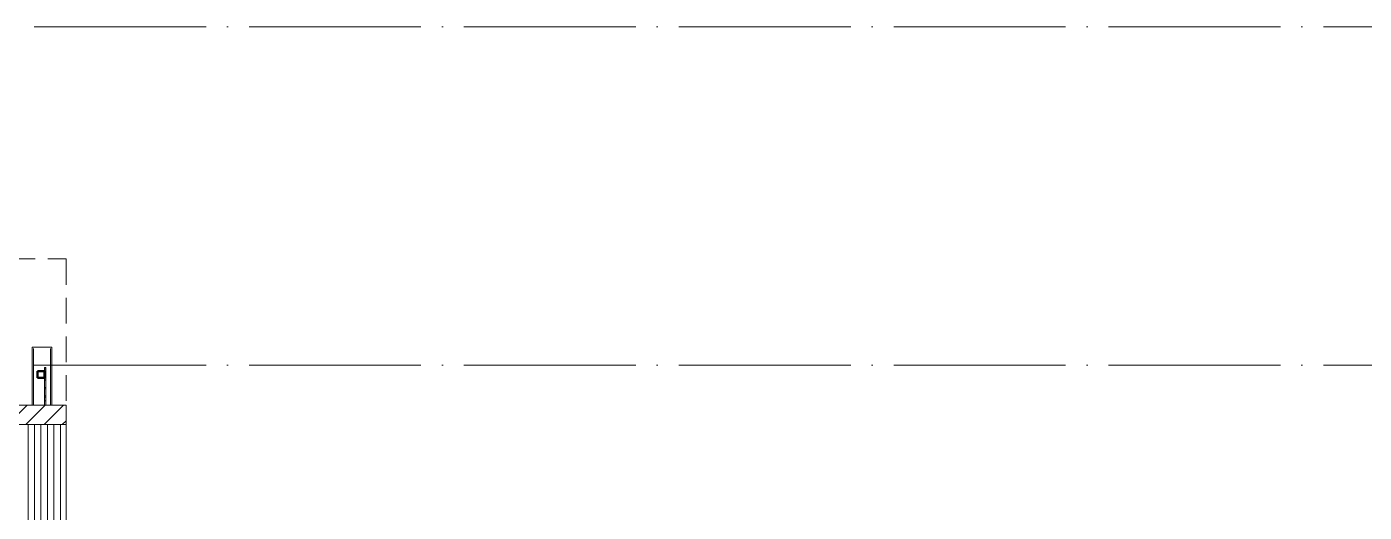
# Model space of a CAD drawing. Header units: millimetres. Extents: x -325553 to 627452, y -28539 to 738858.
# Drawn here: x -60295 to -44733, y 435434 to 441075 of the extents above; entities that cross this region are included whole.
import ezdxf

# ---------------------------------------------------------------- set-up
doc = ezdxf.new("R2010")
doc.units = ezdxf.units.MM
doc.linetypes.add('ADSK_Линия сетки', pattern=[25, 20, -2.5, 0, -2.5])
doc.linetypes.add('ADSK_Штриховая_ш3 п1_5', pattern=[4.5, 3, -1.5])
for name, color, linetype, lineweight in [('Витраж', 7, 'Continuous', 9), ('Крыша', 7, 'Continuous', 9), ('Крыша штриховка', 7, 'Continuous', 9), ('Линии', 7, 'Continuous', 9), ('Несущие колонны', 252, 'Continuous', 18), ('Оси', 252, 'Continuous', 9), ('Стены наружные', 7, 'Continuous', 18)]:
    doc.layers.add(name, color=color, linetype=linetype, lineweight=lineweight)

# ---------------------------------------------------------------- blocks, each defined once
blk = doc.blocks.new('1 этаж')
at = {"layer": 'Витраж', "color": 251, "lineweight": 18, "true_color": 0x636466, "extrusion": (0, 0, -1)}
for p, q in [((-60814, -803), (-60829, -803)), ((-60829, -803), (-60829, -818)), ((-60829, -818), (-60814, -818)), ((-60814, -834), (-60829, -834)), ((-60829, -834), (-60829, -844)), ((-60829, -849), (-60814, -849)), ((-60814, -818), (-60814, -803)), ((-60814, -849), (-60814, -834)), ((-60814, -934), (-60829, -934)), ((-60829, -934), (-60829, -949)), ((-60829, -949), (-60814, -949)), ((-60814, -1034), (-60829, -1034)), ((-60829, -1034), (-60829, -1049)), ((-60829, -1049), (-60814, -1049)), ((-60814, -949), (-60814, -934)), ((-60814, -1049), (-60814, -1034)), ((-60814, -1134), (-60829, -1134)), ((-60829, -1134), (-60829, -1149)), ((-60829, -1149), (-60814, -1149)), ((-60814, -1149), (-60814, -1134))]:
    blk.add_line(p, q, dxfattribs=at)
at = {"layer": 'Витраж', "color": 251, "true_color": 0x636466}
for p, q in [((-60829, -818), (-60829, -834)), ((-60829, -924), (-60829, -934)), ((-60814, -818), (-60814, -834)), ((-60814, -849), (-60814, -934)), ((-60829, -949), (-60829, -1034)), ((-60829, -1049), (-60829, -1134)), ((-60814, -949), (-60814, -1034)), ((-60814, -1049), (-60814, -1134)), ((-60829, -1149), (-60829, -1191)), ((-60814, -1149), (-60814, -1191))]:
    blk.add_line(p, q, dxfattribs=at)
at = {"layer": 'Витраж', "color": 251, "lineweight": 18, "true_color": 0x636466}
for p, q in [((-60814, -1191), (-60829, -1191)), ((-60829, -1191), (-60829, -1239)), ((-60829, -1239), (-60814, -1239)), ((-60814, -1239), (-60814, -1191))]:
    blk.add_line(p, q, dxfattribs=at)
at = {"layer": 'Крыша', "color": 251, "lineweight": 18, "true_color": 0x636466}
for p, q in [((-60579, -1239), (-63039, -1239)), ((-60579, -1466), (-60579, -1239)), ((-63039, -1466), (-60579, -1466))]:
    blk.add_line(p, q, dxfattribs=at)
at = {"layer": 'Крыша', "color": 251, "linetype": 'Continuous', "true_color": 0x636466}
for p, q in [((-61259, -1466), (-61032, -1239)), ((-61047, -1466), (-60820, -1239)), ((-60835, -1466), (-60608, -1239)), ((-60623, -1466), (-60579, -1423))]:
    blk.add_line(p, q, dxfattribs=at)
at = {"layer": 'Крыша', "color": 251, "true_color": 0x636466}
blk.add_line((-60579, -4642), (-60579, -1466), dxfattribs=at)
at = {"layer": 'Крыша штриховка', "color": 251, "linetype": 'Continuous', "true_color": 0x636466}
for p, q in [((-61020, -3572), (-61020, -1466)), ((-60945, -3572), (-60945, -1466)), ((-60870, -3572), (-60870, -1466)), ((-60795, -3572), (-60795, -1466)), ((-60720, -3572), (-60720, -1466)), ((-60645, -3572), (-60645, -1466))]:
    blk.add_line(p, q, dxfattribs=at)
at = {"layer": 'Линии', "color": 251, "linetype": 'ADSK_Штриховая_ш3 п1_5', "lineweight": 18, "ltscale": 100, "true_color": 0x636466}
for p, q in [((-63039, 458), (-60579, 458)), ((-60579, 458), (-60579, -4142))]:
    blk.add_line(p, q, dxfattribs=at)
at = {"layer": 'Несущие колонны', "color": 251, "lineweight": 40, "true_color": 0x636466}
for p, q in [((-60909, -924), (-60909, -844)), ((-60909, -844), (-60829, -844)), ((-60829, -844), (-60909, -844)), ((-60909, -844), (-60909, -924)), ((-60829, -924), (-60909, -924)), ((-60909, -924), (-60829, -924)), ((-60829, -844), (-60829, -924)), ((-60829, -924), (-60829, -844))]:
    blk.add_line(p, q, dxfattribs=at)
at = {"layer": 'Оси', "color": 251, "linetype": 'ADSK_Линия сетки', "ltscale": 100, "true_color": 0x636466}
for p, q in [((-26448, 3156), (-72528, 3156)), ((-26448, -774), (-72528, -774))]:
    blk.add_line(p, q, dxfattribs=at)
at = {"layer": 'Стены наружные', "color": 251, "true_color": 0x636466}
for p, q in [((-60974, -567), (-60744, -567)), ((-60974, -1239), (-60974, -567)), ((-60959, -1239), (-60959, -582)), ((-60759, -582), (-60759, -1239)), ((-60744, -567), (-60744, -1239))]:
    blk.add_line(p, q, dxfattribs=at)

msp = doc.modelspace()

# ---------------------------------------------------------------- block references
msp.add_blockref('1 этаж', (740.6, 437918.3))

doc.saveas('drawing.dxf')
